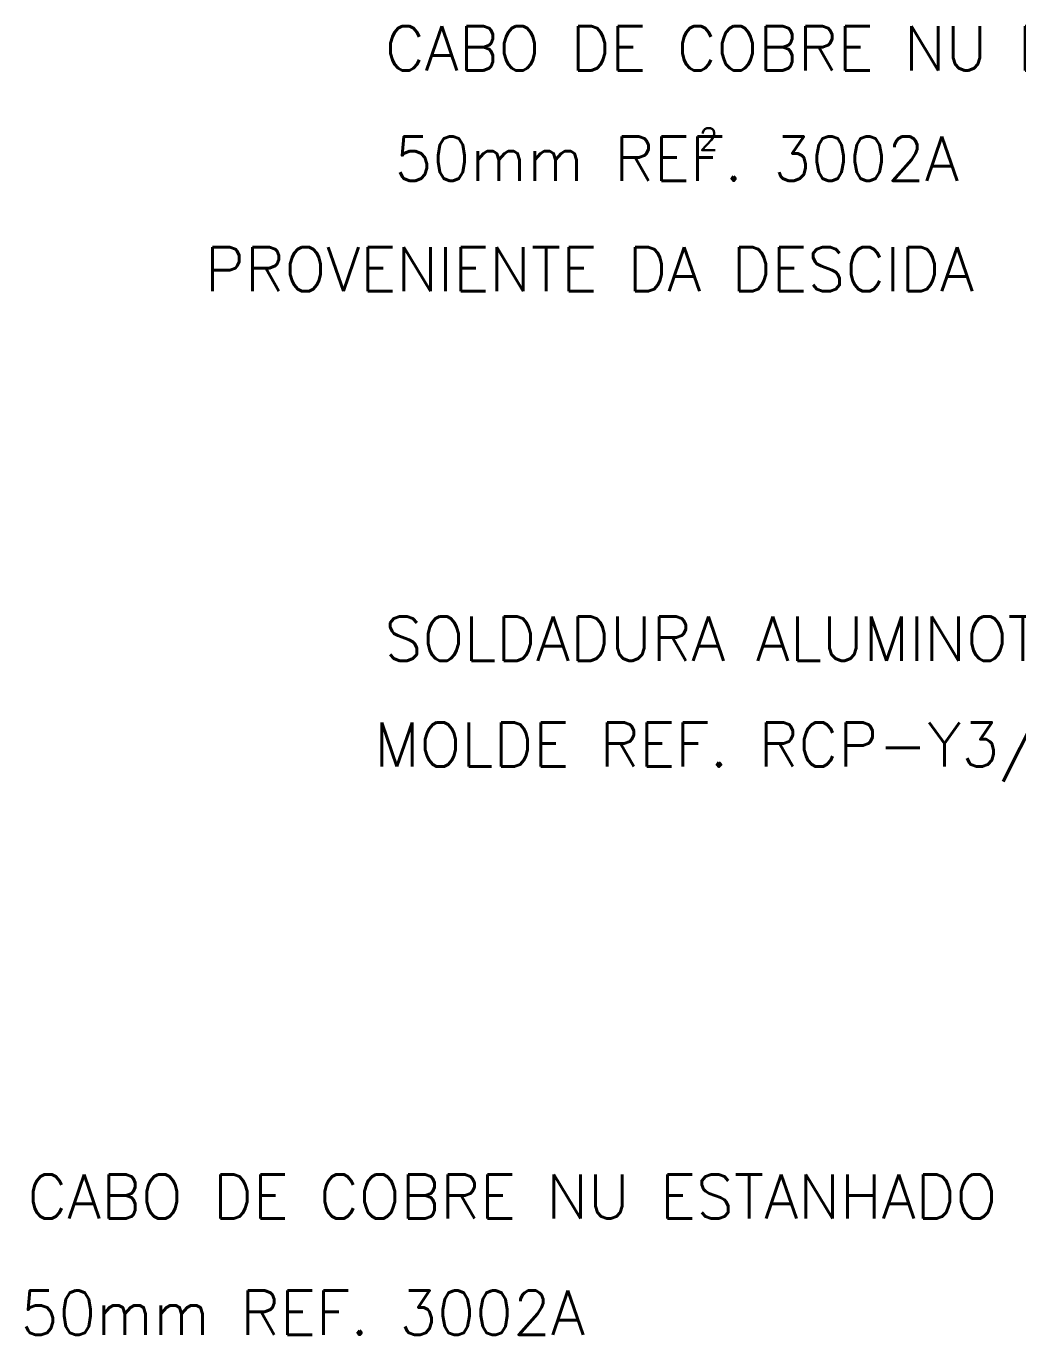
# Model space of a CAD drawing. Extents: x 5721 to 7477, y -2900 to -2449.
# Drawn here: x 5743.6 to 5788.5, y -2808.5 to -2749.2 of the extents above; entities that cross this region are included whole.
import ezdxf
from ezdxf.enums import TextEntityAlignment as Align

# ---------------------------------------------------------------- set-up
doc = ezdxf.new("R2010")
doc.units = 0
doc.header["$LTSCALE"] = 1.7
doc.header["$MEASUREMENT"] = 0
doc.layers.add('C03', color=3, linetype='CONTINUOUS')
doc.styles.add('100CL', font='romans.shx', dxfattribs={"height": 2.5})
doc.styles.add('80CL', font='romans.shx', dxfattribs={"height": 2})

msp = doc.modelspace()

# ---------------------------------------------------------------- texts
at = {"layer": 'C03', "style": '80CL'}
for s, height, p in [('CABO DE COBRE NU ESTANHADO', 2, (5759.834, -2750.236)), ('50mm REF. 3002A ', 2, (5760.266, -2755.231)), ('2', 1, (5774.05, -2754.354)), ('PROVENIENTE DA DESCIDA', 2, (5751.694, -2760.23)), ('SOLDADURA ALUMINOTÉRMICA ', 2, (5759.813, -2776.953)), ('CABO DE COBRE NU ESTANHADO', 2, (5743.652, -2802.201)), ('50mm REF. 3002A ', 2, (5743.342, -2807.458))]:
    msp.add_text(s, height=height, dxfattribs=at).set_placement(p, align=Align.MIDDLE_LEFT)
at = {"layer": 'C03', "style": '100CL'}
msp.add_text('MOLDE REF. RCP-Y3/QEnergia', height=2.00041, dxfattribs=at).set_placement((5759.343, -2782.745))

doc.saveas('drawing.dxf')
